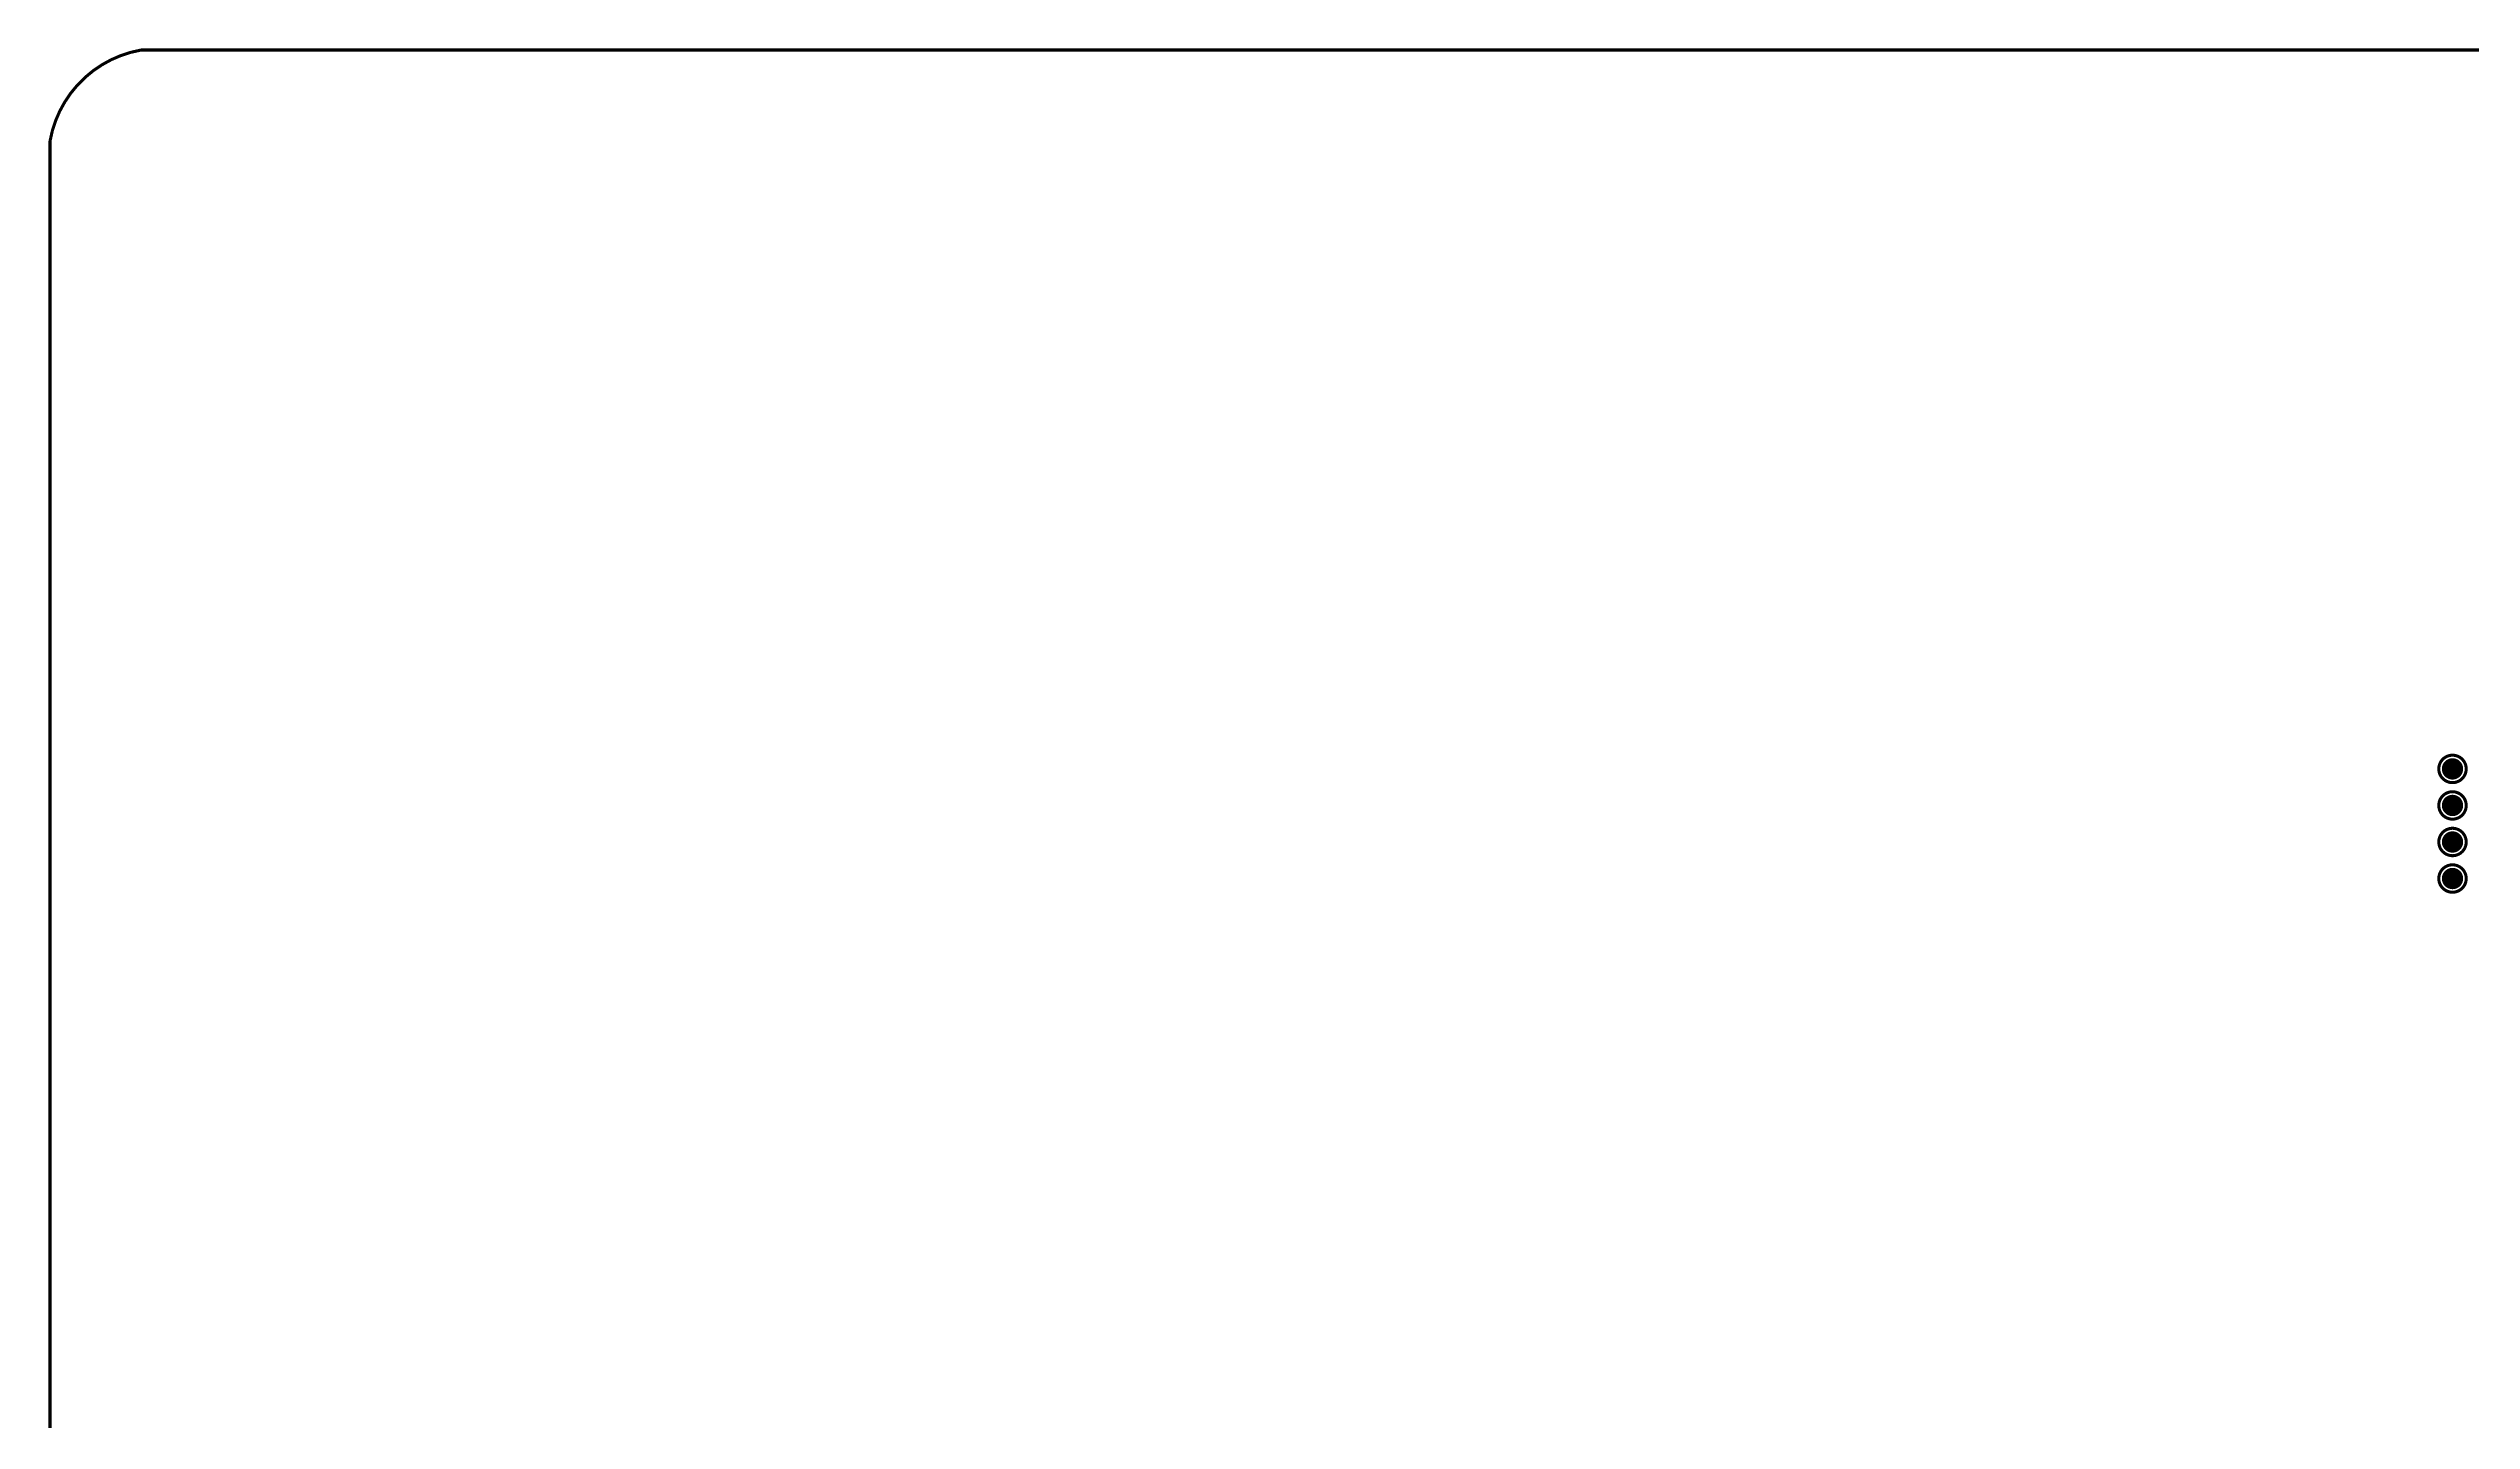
# Model space of a CAD drawing. Extents: x -4 to 157, y -4 to 87.
# Drawn here: x -3.5 to 76, y 41.5 to 86.6 of the extents above; entities that cross this region are included whole.
import ezdxf
from ezdxf.enums import TextEntityAlignment as Align

# ---------------------------------------------------------------- set-up
doc = ezdxf.new("R2010")
doc.units = 0
for name, color, linetype in [('BOARD_OUTLINE_00', 255, 'CONTINUOUS'), ('DRIL_PLTE_THRU_01', 3, 'CONTINUOUS'), ('DRIL_PLTE_THRU_02', 171, 'CONTINUOUS'), ('DRIL_PLTE_THRU_03', 222, 'CONTINUOUS'), ('DRIL_PLTE_THRU_04', 2, 'CONTINUOUS'), ('PADS_BOT', 56, 'CONTINUOUS'), ('PADS_INNER', 96, 'CONTINUOUS'), ('PADS_TOP', 96, 'CONTINUOUS'), ('PART_BOT_2DLINE_126', 183, 'CONTINUOUS'), ('PART_NAME_129', 3, 'CONTINUOUS')]:
    doc.layers.add(name, color=color, linetype=linetype)
doc.styles.add('W0$03', font='simplex', dxfattribs={"width": 0.75})

# ---------------------------------------------------------------- blocks, each defined once
blk = doc.blocks.new('SMOOTH_0$1')
at = {"const_width": 0.05}
blk.add_lwpolyline([(-0.025, 0, 1), (0.025, 0, 1)], format="xyb", close=True, dxfattribs=at)
blk = doc.blocks.new('BOARD_8')
at = {"layer": 'BOARD_OUTLINE_00', "const_width": 0.1}
blk.add_lwpolyline([(5.77, -3.03, -0.317219), (8.77, -0.03), (162.78, -0.03, -0.322509), (165.78, -3.03), (165.78, -87.05, -0.312423), (162.78, -90.05), (8.77, -90.05, -0.333625), (5.77, -87.05)], format="xyb", close=True, dxfattribs=at)
at = {"layer": 'BOARD_OUTLINE_00'}
for p in [(8.77, -0.03), (5.77, -3.03)]:
    blk.add_blockref('SMOOTH_0$1', p, dxfattribs=at)
blk = doc.blocks.new('PART_BODY_BOT_54')
at = {"layer": 'PART_BOT_2DLINE_126', "const_width": 0.10008}
blk.add_lwpolyline([(0.450088, 0, 1), (-0.450088, 0, 1)], format="xyb", close=True, dxfattribs=at)
blk = doc.blocks.new('DRIL_HOLE_0')
blk.add_lwpolyline([(0, 0, 1), (0, 0, 1)], format="xyb", close=True)
blk = doc.blocks.new('PAD_0')
blk.add_lwpolyline([(0, 0, 1), (0, 0, 1)], format="xyb", close=True)
blk = doc.blocks.new('PAD_1')
at = {"const_width": 0.35}
blk.add_lwpolyline([(0, -0.175, 1), (0, 0.175, 1)], format="xyb", close=True, dxfattribs=at)
blk = doc.blocks.new('STK_BOT_78')
at = {"layer": 'DRIL_PLTE_THRU_01'}
blk.add_blockref('DRIL_HOLE_0', (0, 0), dxfattribs=at)
at = {"layer": 'DRIL_PLTE_THRU_02'}
blk.add_blockref('DRIL_HOLE_0', (0, 0), dxfattribs=at)
at = {"layer": 'DRIL_PLTE_THRU_03'}
blk.add_blockref('DRIL_HOLE_0', (0, 0), dxfattribs=at)
at = {"layer": 'DRIL_PLTE_THRU_04'}
blk.add_blockref('DRIL_HOLE_0', (0, 0), dxfattribs=at)
at = {"layer": 'PADS_BOT'}
blk.add_blockref('PAD_1', (0, 0), dxfattribs=at)
at = {"layer": 'PADS_INNER'}
blk.add_blockref('PAD_0', (0, 0), dxfattribs=at)
at = {"layer": 'PADS_TOP'}
blk.add_blockref('PAD_0', (0, 0), dxfattribs=at)
blk = doc.blocks.new('SYM_BOT_49')
for name in ['PART_BODY_BOT_54', 'STK_BOT_78']:
    blk.add_blockref(name, (0, 0))
blk = doc.blocks.new('PART_BOT_445')
blk.add_blockref('SYM_BOT_49', (0, 0))
at = {"layer": 'PART_NAME_129', "style": 'W0$03', "width": 0.75}
blk.add_text('P11', height=0.21, dxfattribs=at).set_placement((0, 0), align=Align.MIDDLE_CENTER)
blk = doc.blocks.new('PART_BOT_455')
blk.add_blockref('SYM_BOT_49', (0, 0))
at = {"layer": 'PART_NAME_129', "style": 'W0$03', "width": 0.75}
blk.add_text('P5', height=0.21, dxfattribs=at).set_placement((0, 0), align=Align.MIDDLE_CENTER)
blk = doc.blocks.new('PART_BOT_457')
blk.add_blockref('SYM_BOT_49', (0, 0))
at = {"layer": 'PART_NAME_129', "style": 'W0$03', "width": 0.75}
blk.add_text('P7', height=0.21, rotation=-180, dxfattribs=at).set_placement((0, 0), align=Align.MIDDLE_CENTER)
blk = doc.blocks.new('PART_BOT_459')
blk.add_blockref('SYM_BOT_49', (0, 0))
at = {"layer": 'PART_NAME_129', "style": 'W0$03', "width": 0.75}
blk.add_text('P9', height=0.21, dxfattribs=at).set_placement((0, 0), align=Align.MIDDLE_CENTER)

msp = doc.modelspace()

# ---------------------------------------------------------------- block references
msp.add_blockref('BOARD_8', (-9.27, 86.56))
at = {"xscale": -1}
for name, p in [('PART_BOT_445', (75.4, 62.92)), ('PART_BOT_459', (75.4, 61.72)), ('PART_BOT_455', (75.4, 59.32))]:
    msp.add_blockref(name, p, dxfattribs=at)
at = {"xscale": -1, "rotation": -270}
msp.add_blockref('PART_BOT_457', (75.4, 60.52), dxfattribs=at)

doc.saveas('drawing.dxf')
